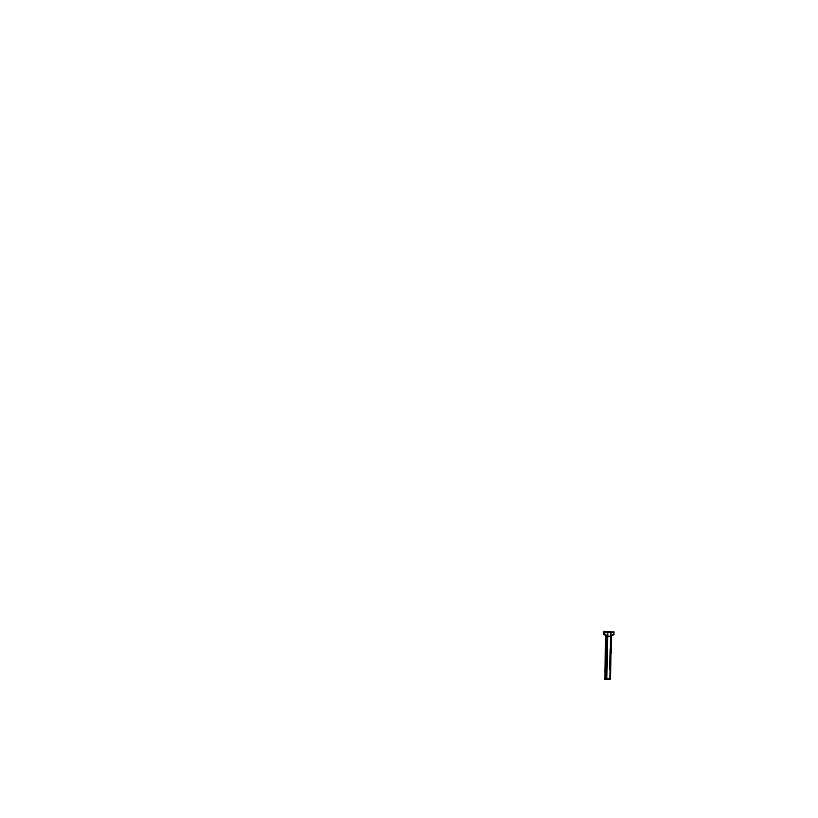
<?xml version="1.0" encoding="UTF-8"?>
<svg xmlns="http://www.w3.org/2000/svg" width="818" height="818" viewBox="0 0 818 818"><rect width="100%" height="100%" fill="white"/><g stroke="black" fill="none" stroke-linecap="round" stroke-linejoin="round"><path stroke-width="1.23" d="M604.676 679.226L605.463 679.277L604.676 679.226L605.821 635.842L603.52 634.083L603.582 631.69L613.909 632.017L613.848 634.41L610.514 636.169L613.848 634.41M606.915 653.418L605.688 653.337L606.322 639.543M605.371 671.414L605.719 664.431M605.729 657.856L605.565 664.052L605.739 663.572M605.688 653.337L606.281 636.803M605.668 671.762L605.729 669.257M606.486 640.453L606.557 637.948M604.502 631.353L604.441 633.745L606.751 635.514L605.606 679.042L609.88 679.257L610.77 631.793L610.647 636.588M606.394 679.093L607.641 631.568L606.711 679.032M609.819 669.267L610.33 649.155M610.647 643.705L611.026 639.87L610.678 653.582M605.156 679.339L610.351 679.369L611.455 635.842M603.52 634.083L604.441 633.745M612.958 632.355L613.909 632.017M605.821 635.842L606.751 635.514M609.88 679.257L610.351 679.369M607.375 679.247L606.711 679.247L607.989 679.216M607.467 679.175L608.295 679.349M607.672 679.267L606.987 679.298M603.582 631.69L606.711 631.915M607.825 636.251L610.964 636.476M605.964 653.255L607.191 653.337M607.846 631.885L610.095 631.915"/></g></svg>
